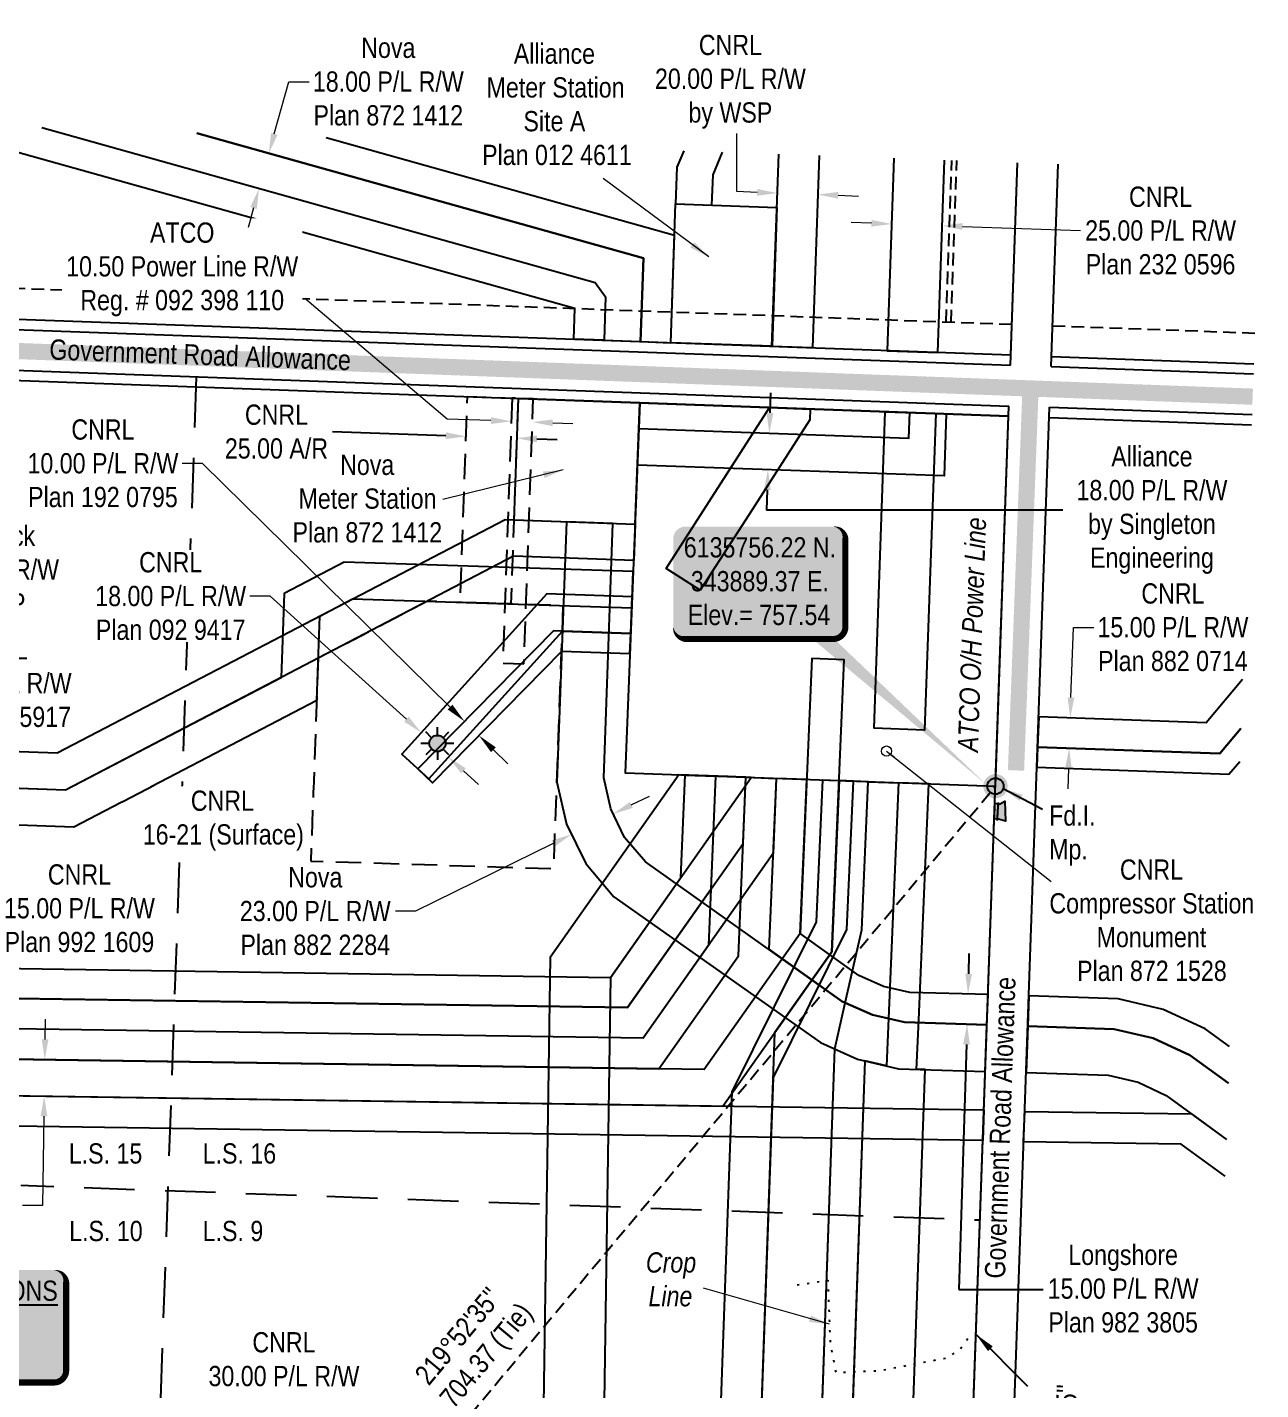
# Model space of a CAD drawing. Extents: x 342547 to 344521, y 6134286 to 6137059.
# Drawn here: x 343411 to 344020, y 6135458 to 6136131 of the extents above; entities that cross this region are included whole.
import ezdxf
from ezdxf.enums import TextEntityAlignment as Align

# ---------------------------------------------------------------- set-up
doc = ezdxf.new("R2010")
doc.units = 0
doc.header["$LTSCALE"] = 5
doc.header["$PDSIZE"] = 0.5
for name, pattern in [('foc-ACCESSROAD', [3.75, 2.5, -1.25]), ('foc-FLOWLINE', [3.75, 2.5, -1.25]), ('foc-LSD', [8, 5, -3]), ('foc-TIELINE', [1.875, 1.25, -0.625]), ('foc-TOPO', [1, 0.2, -0.8]), ('UG_PIPE', [1.875, 1.25, -0.625])]:
    doc.linetypes.add(name, pattern=pattern)
doc.layers.get('Defpoints').update_dxf_attribs({"color": 9})
for name, color, linetype, lineweight in [('AS-GENERAL', 48, 'Continuous', 18), ('C-RW-T', 13, 'Continuous', 9), ('C-WS-T', 13, 'Continuous', 9), ('F-EZE-T', 190, 'Continuous', 9), ('F-RW-T', 190, 'Continuous', 9), ('F-WS-T', 190, 'Continuous', 9), ('T-TEXT', 48, 'Continuous', 18)]:
    doc.layers.add(name, color=color, linetype=linetype, lineweight=lineweight)
for name, color, linetype in [('AS-PIPE-UG', 44, 'UG_PIPE'), ('AS-POWER', 104, 'foc-POWER'), ('AS-ROADS', 254, 'Continuous'), ('AS-TELEPHONE', 224, 'foc-TEL'), ('C-AR', 13, 'foc-ACCESSROAD'), ('C-RW', 13, 'Continuous'), ('C-WS', 13, 'foc-ACCESSROAD'), ('C-WS-S', 13, 'Continuous'), ('CG-NOTES', 7, 'Continuous'), ('DETAIL-T', 7, 'Continuous'), ('F-EZE', 190, 'foc-FLOWLINE'), ('F-RW', 190, 'Continuous'), ('L-BD', 7, 'Continuous'), ('L-MON', 1, 'Continuous'), ('L-ROAD-T', 7, 'Continuous'), ('L-SEC', 7, 'Continuous'), ('L-SECTION-LSD', 7, 'foc-LSD'), ('L-TIE', 7, 'foc-TIELINE'), ('L-TITLEDB', 4, 'Continuous'), ('T-GENERAL', 48, 'foc-TOPO')]:
    doc.layers.add(name, color=color, linetype=linetype)
doc.styles.add('100L', font='ARIALN.TTF', dxfattribs={"height": 11})
doc.styles.add('175L', font='ARIALN.TTF', dxfattribs={"height": 20})
doc.styles.add('80', font='ARIALN.TTF', dxfattribs={"height": 10})
doc.styles.add('80CG', font='ARIALN.TTF', dxfattribs={"height": 10})
doc.styles.add('80L', font='ARIALN.TTF', dxfattribs={"height": 10})
doc.styles.add('foc-LtypeFont', font='ARIALN.TTF', dxfattribs={"height": 7.35})
doc.linetypes.add('foc-POWER', pattern='A,6,-1,["P",foc-LtypeFont,S=0.2,R=0,X=-0.625,Y=-0.75],-1.24,4', length=12.24)
doc.linetypes.add('foc-TEL', pattern='A,2,-1,["T",foc-LtypeFont,S=0.2,R=0,X=-0.425,Y=-0.75],-1.24,8', length=12.24)
doc.dimstyles.new('Compass 5 000', dxfattribs={"dimscale": 5, "dimtxt": 9, "dimasz": 2, "dimexe": 0.2, "dimexo": 0.0625, "dimgap": 0.5, "dimtad": 0, "dimtih": 1, "dimtoh": 1, "dimzin": 0, "dimdsep": 46, "dimtxsty": '80CG', "dimcen": 0.1, "dimse1": 1, "dimse2": 1, "dimclrd": 256, "dimclrt": 256, "dimaunit": 1, "dimadec": 4, "dimazin": 0, "dimtfac": 0.06, "dimtofl": 0, "dimtmove": 0, "dimatfit": 1, "dimfxl": 0.2, "dimtolj": 1, "dimtzin": 0, "dimlwd": -1, "dimarcsym": 0})

# ---------------------------------------------------------------- blocks, each defined once
blk = doc.blocks.new('*D439')
at = {"layer": 'C-RW-T', "transparency": 16777216}
for p, q in [((343387.54, 6135661.7), (343388.05, 6135695.88)), ((343388.05, 6135695.88), (343398.05, 6135695.88)), ((343387.01, 6135626.7), (343386.86, 6135616.7))]:
    blk.add_line(p, q, dxfattribs=at)
for points in [[(343385.87, 6135661.72), (343389.2, 6135661.67), (343387.39, 6135651.7)], [(343385.35, 6135626.73), (343388.68, 6135626.68), (343387.16, 6135636.7)]]:
    blk.add_solid(points, dxfattribs=at)
at = {"layer": 'Defpoints', "color": 0, "transparency": 16777216}
for p in [(343491.77, 6135650.14), (343387.16, 6135636.7), (343491.55, 6135635.14)]:
    blk.add_point(p, dxfattribs=at)
at = {"layer": 'C-RW-T', "transparency": 16777216, "insert": (343437.13, 6135695.88), "char_height": 10, "attachment_point": 5, "style": '80CG'}
blk.add_mtext('\\A1;CNRL\\P15.00 P/L R/W\\PPlan 992 1609', dxfattribs=at)
blk = doc.blocks.new('*D441')
at = {"layer": 'C-RW-T', "transparency": 16777216}
for p, q in [((343497.8, 6135915.59), (343487.8, 6135915.59)), ((343620.1, 6135795.26), (343497.8, 6135915.59)), ((343641.49, 6135774.22), (343648.62, 6135767.2))]:
    blk.add_line(p, q, dxfattribs=at)
for points in [[(343621.27, 6135796.44), (343618.94, 6135794.07), (343627.23, 6135788.24)], [(343642.66, 6135775.41), (343640.32, 6135773.03), (343634.36, 6135781.23)]]:
    blk.add_solid(points, dxfattribs=at)
at = {"layer": 'Defpoints', "color": 0, "transparency": 16777216}
for p in [(343636.22, 6135797.38), (343627.23, 6135788.24), (343643.35, 6135790.37)]:
    blk.add_point(p, dxfattribs=at)
at = {"layer": 'C-RW-T', "transparency": 16777216, "insert": (343448.72, 6135915.59), "char_height": 10, "attachment_point": 5, "style": '80CG'}
blk.add_mtext('\\A1;CNRL\\P10.00 P/L R/W\\PPlan 192 0795', dxfattribs=at)
blk = doc.blocks.new('*D442')
at = {"layer": 'C-RW-T', "transparency": 16777216}
for p, q in [((343531.26, 6135850.05), (343521.26, 6135850.05)), ((343598.52, 6135789.3), (343531.26, 6135850.05)), ((343626.74, 6135763.81), (343634.16, 6135757.11))]:
    blk.add_line(p, q, dxfattribs=at)
for points in [[(343599.64, 6135790.54), (343597.4, 6135788.07), (343605.94, 6135782.6)], [(343627.86, 6135765.05), (343625.62, 6135762.57), (343619.32, 6135770.51)]]:
    blk.add_solid(points, dxfattribs=at)
at = {"layer": 'Defpoints', "color": 0, "transparency": 16777216}
for p in [(343649.74, 6135831.09), (343663.12, 6135819), (343619.32, 6135770.51)]:
    blk.add_point(p, dxfattribs=at)
at = {"layer": 'C-RW-T', "transparency": 16777216, "insert": (343482.18, 6135850.05), "char_height": 10, "attachment_point": 5, "style": '80CG', "bg_fill": 3, "box_fill_scale": 1.1, "bg_fill_color": 256, "bg_fill_true_color": 13158600, "bg_fill_transparency": 0}
blk.add_mtext('\\A1;CNRL\\P18.00 P/L R/W\\PPlan 092 9417', dxfattribs=at)
blk = doc.blocks.new('*D443')
at = {"layer": 'C-RW-T', "transparency": 16777216}
for p, q in [((343346.18, 6135785.55), (343346.94, 6135807.06)), ((343346.94, 6135807.06), (343356.94, 6135807.06)), ((343344.84, 6135747.35), (343344.49, 6135737.36))]:
    blk.add_line(p, q, dxfattribs=at)
for points in [[(343344.52, 6135785.61), (343347.85, 6135785.5), (343345.83, 6135775.56)], [(343343.17, 6135747.41), (343346.5, 6135747.29), (343345.19, 6135757.35)]]:
    blk.add_solid(points, dxfattribs=at)
at = {"layer": 'Defpoints', "color": 0, "transparency": 16777216}
for p in [(343336.19, 6135775.9), (343345.83, 6135775.56), (343335.55, 6135757.68)]:
    blk.add_point(p, dxfattribs=at)
at = {"layer": 'C-RW-T', "transparency": 16777216, "insert": (343396.03, 6135807.06), "char_height": 10, "attachment_point": 5, "style": '80CG'}
blk.add_mtext('\\A1;CNRL\\P18.00 P/L R/W\\PPlan 092 5917', dxfattribs=at)
blk = doc.blocks.new('*D444')
at = {"layer": 'C-RW-T', "transparency": 16777216}
for p, q in [((343420.15, 6135631.2), (343420.3, 6135641.2)), ((343419.59, 6135593.21), (343418.94, 6135549.18)), ((343418.94, 6135549.18), (343408.94, 6135549.18))]:
    blk.add_line(p, q, dxfattribs=at)
for points in [[(343418.48, 6135631.23), (343421.82, 6135631.18), (343420, 6135621.2)], [(343417.92, 6135593.23), (343421.25, 6135593.19), (343419.74, 6135603.21)]]:
    blk.add_solid(points, dxfattribs=at)
at = {"layer": 'Defpoints', "color": 0, "transparency": 16777216}
for p in [(343420, 6135621.2), (343576.74, 6135618.88), (343576.47, 6135600.89)]:
    blk.add_point(p, dxfattribs=at)
at = {"layer": 'C-RW-T', "transparency": 16777216, "insert": (343369.85, 6135549.18), "char_height": 10, "attachment_point": 5, "style": '80CG', "bg_fill": 3, "box_fill_scale": 1.1, "bg_fill_color": 256, "bg_fill_true_color": 13158600, "bg_fill_transparency": 0}
blk.add_mtext('\\A1;CNRL\\P18.00 P/L R/W\\PPlan 212 0426', dxfattribs=at)
blk = doc.blocks.new('*U434')
h = blk.add_hatch(color=255)
edge = h.paths.add_edge_path()
edge.add_line((-161.5, -28.5), (161.5, -28.5))
edge.add_arc((161.5, -22.5), 6, 270, 360)
edge.add_line((167.5, -22.5), (167.5, 21))
edge.add_arc((161.5, 21), 6, 0, 90)
edge.add_line((161.5, 27), (-161.5, 27))
edge.add_arc((-161.5, 21), 6, 90, 180)
edge.add_line((-167.5, 21), (-167.5, -22.5))
edge.add_arc((-161.5, -22.5), 6, 180, 270)
at = {"color": 1, "flags": 128}
blk.add_lwpolyline([(-161.5, -28.5, 3, 3, 0), (161.5, -28.5, 3, 3, 0.414214), (167.5, -22.5, 3, 3, 0), (167.5, 21, 3, 0, 0.414214), (161.5, 27, 0, 0, 0), (-161.5, 27, 0, 0, 0.414214), (-167.5, 21, 0, 0, 0), (-167.5, -22.5, 0, 3, 0.414214)], format="xyseb", close=True, dxfattribs=at)
for points in [[(-90.63, -13.28, 0, 7.5, 0), (0, 0, 0, 0, 0)], [(86.97, -23.21, 0, 7.5, 0), (0, 0, 0, 0, 0)]]:
    blk.add_lwpolyline(points, format="xyseb", dxfattribs=at)
at = {"color": 1, "style": '80'}
blk.add_attdef('ENTER_TEXT_001', (-26.85, -4.92), '', height=10, dxfattribs=at)
blk = doc.blocks.new('GAS')
h = blk.add_hatch(color=255)
h.dxf.hatch_style = 1
edge = h.paths.add_edge_path()
edge.add_arc((0, 0), 0.9, 0, 360)
for p, q in [((0, 0.81), (0, 1.62)), ((-0.81, 0), (-1.62, 0)), ((-0.57, 0.57), (-1.14, 1.14)), ((0.57, 0.57), (1.14, 1.14)), ((1.62, 0), (0.81, 0)), ((-0.57, -0.57), (-1.14, -1.14)), ((0, -0.81), (0, -1.62)), ((1.14, -1.14), (0.57, -0.57))]:
    blk.add_line(p, q)
blk.add_circle((0, 0), 0.8)
blk = doc.blocks.new('*D447')
at = {"layer": 'C-WS-S', "transparency": 16777216}
for p, q in [((343618.04, 6135929.27), (343562.14, 6135931.24)), ((343663, 6135927.68), (343673, 6135927.33))]:
    blk.add_line(p, q, dxfattribs=at)
for points in [[(343618.09, 6135930.93), (343617.98, 6135927.6), (343628.03, 6135928.92)], [(343663.06, 6135929.35), (343662.94, 6135926.02), (343653.01, 6135928.03)]]:
    blk.add_solid(points, dxfattribs=at)
at = {"layer": 'Defpoints', "color": 0, "transparency": 16777216}
for p in [(343653.01, 6135928.03), (343626.81, 6135894.25), (343651.79, 6135893.36)]:
    blk.add_point(p, dxfattribs=at)
at = {"layer": 'C-WS-S', "transparency": 16777216, "insert": (343534.4, 6135931.24), "char_height": 10, "attachment_point": 5, "style": '80CG'}
blk.add_mtext('\\A1;CNRL\\P25.00 A/R', dxfattribs=at)
blk = doc.blocks.new('*D448')
at = {"layer": 'Defpoints', "color": 0, "transparency": 16777216}
for p in [(343313.3, 6135893.27), (343331.3, 6135892.93), (343312.72, 6135862.42)]:
    blk.add_point(p, dxfattribs=at)
at = {"layer": 'F-RW-T', "transparency": 16777216}
for p, q in [((343302.72, 6135862.61), (343292.73, 6135862.8)), ((343340.71, 6135861.89), (343350.71, 6135861.7))]:
    blk.add_line(p, q, dxfattribs=at)
for points in [[(343302.76, 6135864.28), (343302.69, 6135860.94), (343312.72, 6135862.42)], [(343340.74, 6135863.56), (343340.68, 6135860.23), (343330.72, 6135862.08)]]:
    blk.add_solid(points, dxfattribs=at)
at = {"layer": 'F-RW-T', "transparency": 16777216, "insert": (343389.8, 6135861.7), "char_height": 10, "attachment_point": 5, "style": '80CG'}
blk.add_mtext('\\A1;Tamarack\\P18.00 P/L R/W\\Pby WSP', dxfattribs=at)
blk = doc.blocks.new('*D449')
at = {"layer": 'C-RW-T', "transparency": 16777216}
for p, q in [((343828.14, 6136034.14), (343818.14, 6136034.49)), ((343873.11, 6136032.57), (343931.36, 6136030.53))]:
    blk.add_line(p, q, dxfattribs=at)
for points in [[(343828.2, 6136035.81), (343828.08, 6136032.48), (343838.13, 6136033.79)], [(343873.16, 6136034.24), (343873.05, 6136030.91), (343863.11, 6136032.92)]]:
    blk.add_solid(points, dxfattribs=at)
at = {"layer": 'Defpoints', "color": 0, "transparency": 16777216}
for p in [(343863.11, 6136032.92), (343837.53, 6136016.45), (343862.51, 6136015.57)]:
    blk.add_point(p, dxfattribs=at)
at = {"layer": 'C-RW-T', "transparency": 16777216, "insert": (343970.9, 6136030.53), "char_height": 10, "attachment_point": 5, "style": '80CG'}
blk.add_mtext('\\A1;CNRL\\P25.00 P/L R/W\\PPlan 232 0596', dxfattribs=at)
blk = doc.blocks.new('*D451')
at = {"layer": 'Defpoints', "color": 0, "transparency": 16777216}
for p in [(343530.63, 6136068.67), (343558.45, 6136060.88), (343553.6, 6136043.55)]:
    blk.add_point(p, dxfattribs=at)
at = {"layer": 'F-RW-T', "transparency": 16777216}
for p, q in [((343533.33, 6136078.3), (343540.54, 6136104.06)), ((343540.54, 6136104.06), (343550.54, 6136104.06)), ((343523.08, 6136041.71), (343520.39, 6136032.08))]:
    blk.add_line(p, q, dxfattribs=at)
for points in [[(343531.72, 6136078.75), (343534.93, 6136077.85), (343530.63, 6136068.67)], [(343521.48, 6136042.15), (343524.69, 6136041.26), (343525.78, 6136051.33)]]:
    blk.add_solid(points, dxfattribs=at)
at = {"layer": 'F-RW-T', "transparency": 16777216, "insert": (343589.62, 6136104.06), "char_height": 10, "attachment_point": 5, "style": '80CG'}
blk.add_mtext('\\A1;Nova\\P18.00 P/L R/W\\PPlan 872 1412', dxfattribs=at)
blk = doc.blocks.new('*D452')
at = {"layer": 'C-RW-T', "transparency": 16777216}
for p, q in [((343926.66, 6135799.94), (343927.9, 6135834.64)), ((343927.9, 6135834.64), (343937.9, 6135834.64)), ((343925.41, 6135764.97), (343925.05, 6135754.98))]:
    blk.add_line(p, q, dxfattribs=at)
for points in [[(343924.99, 6135800), (343928.32, 6135799.88), (343926.3, 6135789.95)], [(343923.74, 6135765.03), (343927.07, 6135764.91), (343925.77, 6135774.96)]]:
    blk.add_solid(points, dxfattribs=at)
at = {"layer": 'Defpoints', "color": 0, "transparency": 16777216}
for p in [(343926.3, 6135789.95), (343950.59, 6135789.08), (343950.05, 6135774.1)]:
    blk.add_point(p, dxfattribs=at)
at = {"layer": 'C-RW-T', "transparency": 16777216, "insert": (343976.99, 6135834.64), "char_height": 10, "attachment_point": 5, "style": '80CG'}
blk.add_mtext('\\A1;CNRL\\P15.00 P/L R/W\\PPlan 882 0714', dxfattribs=at)
blk = doc.blocks.new('*D454')
at = {"layer": 'Defpoints', "color": 0, "transparency": 16777216}
for p in [(343701.12, 6135741.5), (343680.02, 6135732.38), (343680.53, 6135731.36)]:
    blk.add_point(p, dxfattribs=at)
at = {"layer": 'F-RW-T', "transparency": 16777216}
for p, q in [((343709.59, 6135746.94), (343718.56, 6135751.36)), ((343671.05, 6135727.96), (343603.1, 6135694.49)), ((343603.1, 6135694.49), (343593.1, 6135694.49))]:
    blk.add_line(p, q, dxfattribs=at)
for points in [[(343708.85, 6135748.43), (343710.32, 6135745.44), (343700.61, 6135742.52)], [(343670.32, 6135729.45), (343671.79, 6135726.46), (343680.02, 6135732.38)]]:
    blk.add_solid(points, dxfattribs=at)
at = {"layer": 'F-RW-T', "transparency": 16777216, "insert": (343553.56, 6135694.49), "char_height": 10, "attachment_point": 5, "style": '80CG'}
blk.add_mtext('\\A1;Nova\\P23.00 P/L R/W\\PPlan 882 2284', dxfattribs=at)
blk = doc.blocks.new('*D456')
at = {"layer": 'C-WS-S', "transparency": 16777216}
for p, q in [((343763.48, 6135440.62), (343589.73, 6135446.78)), ((343813.44, 6135438.85), (343823.44, 6135438.5))]:
    blk.add_line(p, q, dxfattribs=at)
for points in [[(343763.54, 6135442.29), (343763.42, 6135438.96), (343773.47, 6135440.27)], [(343813.5, 6135440.52), (343813.38, 6135437.19), (343803.45, 6135439.21)]]:
    blk.add_solid(points, dxfattribs=at)
at = {"layer": 'Defpoints', "color": 0, "transparency": 16777216}
for p in [(343803.45, 6135439.21), (343771.52, 6135385.07), (343801.49, 6135384.01)]:
    blk.add_point(p, dxfattribs=at)
at = {"layer": 'C-WS-S', "transparency": 16777216, "insert": (343538.1, 6135446.78), "char_height": 10, "attachment_point": 5, "style": '80CG', "bg_fill": 3, "box_fill_scale": 1.1, "bg_fill_color": 256, "bg_fill_true_color": 13158600, "bg_fill_transparency": 0}
blk.add_mtext('\\A1;CNRL\\P30.00 P/L R/W\\Pby Universal \\PGeomatic Solutions\\P(Not Constructed) ', dxfattribs=at)
blk = doc.blocks.new('*U463')
h = blk.add_hatch(color=254)
edge = h.paths.add_edge_path()
edge.add_line((-36.5, -28.5), (36.5, -28.5))
edge.add_arc((36.5, -22.5), 6, 270, 360)
edge.add_line((42.5, -22.5), (42.5, 21))
edge.add_arc((36.5, 21), 6, 0, 90)
edge.add_line((36.5, 27), (-36.5, 27))
edge.add_arc((-36.5, 21), 6, 90, 180)
edge.add_line((-42.5, 21), (-42.5, -22.5))
edge.add_arc((-36.5, -22.5), 6, 180, 270)
at = {"color": 1, "flags": 128}
blk.add_lwpolyline([(-36.5, -28.5, 3, 3, 0), (36.5, -28.5, 3, 3, 0.414214), (42.5, -22.5, 3, 3, 0), (42.5, 21, 3, 0, 0.414214), (36.5, 27, 0, 0, 0), (-36.5, 27, 0, 0, 0.414214), (-42.5, 21, 0, 0, 0), (-42.5, -22.5, 0, 3, 0.414214)], format="xyseb", close=True, dxfattribs=at)
blk.add_lwpolyline([(112.18, -100.48, 0, 10, 0), (0, 0, 5, 5, 0)], format="xyseb", dxfattribs=at)
at = {"color": 1, "style": '80'}
blk.add_attdef('ENTER_TEXT_001', (-35.99, -5), '', height=10, dxfattribs=at)
blk = doc.blocks.new('fdia')
at = {"color": 255, "const_width": 1}
blk.add_lwpolyline([(-0.5, 0, 1), (0.5, 0, 1)], format="xyb", close=True, dxfattribs=at)
blk = doc.blocks.new('Fdiaa')
blk.add_blockref('fdia', (0, 0))
blk = doc.blocks.new('fdib')
at = {"color": 1, "const_width": 1.6}
blk.add_lwpolyline([(-0.4, 0, 1), (0.4, 0, 1)], format="xyb", close=True, dxfattribs=at)
at = {"color": 1}
blk.add_circle((0, 0), 0.8, dxfattribs=at)
blk = doc.blocks.new('Fdibb')
blk.add_blockref('fdib', (0, 0))
blk = doc.blocks.new('fdicc')
for name in ['Fdibb', 'Fdiaa']:
    blk.add_blockref(name, (0, 0))
blk = doc.blocks.new('FDI')
blk.add_blockref('fdicc', (0, 0))

msp = doc.modelspace()

# ---------------------------------------------------------------- hatches: boundary and pattern name
at = {"layer": 'AS-ROADS'}
h = msp.add_hatch(color=256, dxfattribs=at)
h.dxf.hatch_style = 1
h.paths.add_polyline_path([(343889.087, 6135747.804), (343891.425, 6135747.373), (343894.049, 6135748.862), (343894.257, 6135739.019), (343890.942, 6135739.889), (343888.844, 6135740.099)])

# ---------------------------------------------------------------- linework, layer by layer
at = {"layer": 'AS-GENERAL', "const_width": 1, "flags": 128}
msp.add_lwpolyline([(343890.223, 6135739.202), (343890.749, 6135748.292)], dxfattribs=at)
at = {"layer": 'AS-PIPE-UG'}
for p, q in [((343864.974, 6135985.311), (343867.801, 6136065.184)), ((343867.472, 6135985.221), (343870.299, 6136065.096))]:
    msp.add_line(p, q, dxfattribs=at)
at = {"layer": 'AS-PIPE-UG', "flags": 128}
for points in [[(343897.446, 6135984.135), (343093.089, 6136013.281), (343079.181, 6136013.541), (343061.688, 6136013.751), (343031.158, 6136016.068), (343008.388, 6136016.867), (342995.151, 6136017.18)], [(344017.459, 6135979.786), (343917.546, 6135983.406)]]:
    msp.add_lwpolyline(points, dxfattribs=at)
at = {"layer": 'AS-POWER', "flags": 128}
for points in [[(343094.556, 6135998.044), (343896.916, 6135969.147)], [(343867.582, 6135140.201), (343895.81, 6135938.874)]]:
    msp.add_lwpolyline(points, dxfattribs=at)
at = {"layer": 'AS-ROADS', "const_width": 8, "flags": 128}
for points in [[(344016.353, 6135948.532), (342994.074, 6135986.318)], [(343899.525, 6135763.998), (343906.703, 6135952.585)]]:
    msp.add_lwpolyline(points, dxfattribs=at)
at = {"layer": 'AS-ROADS', "flags": 128}
msp.add_lwpolyline([(343889.087, 6135747.804), (343891.425, 6135747.373), (343894.049, 6135748.862), (343894.257, 6135739.019), (343890.942, 6135739.889), (343888.844, 6135740.099), (343889.087, 6135747.804)], close=True, dxfattribs=at)
at = {"layer": 'AS-TELEPHONE', "flags": 128}
for points in [[(343896.916, 6135969.147), (343900.274, 6136064.035)], [(343732.583, 6135944.872), (343895.81, 6135938.874)], [(343867.582, 6135140.201), (343895.81, 6135938.874)], [(343915.949, 6135938.268), (344015.863, 6135934.67)]]:
    msp.add_lwpolyline(points, dxfattribs=at)
at = {"layer": 'C-AR', "flags": 128}
msp.add_lwpolyline([(343653.703, 6135947.713), (343650.121, 6135846.183), (343625.139, 6135846.973), (343628.724, 6135948.594)], close=True, dxfattribs=at)
at = {"layer": 'C-RW', "flags": 128}
for points in [[(343418.507, 6136081.37), (343691.7, 6136004.871), (343696.848, 6135997.833), (343696.144, 6135976.378), (343714.129, 6135975.73), (343715.556, 6136016.879), (343495.052, 6136078.624)], [(343802.416, 6136067.552), (343798.999, 6135972.674), (343779.016, 6135973.393), (343782.433, 6136068.27)], [(343839.267, 6136066.227), (343835.944, 6135971.217), (343860.923, 6135970.315), (343864.245, 6136065.33)], [(344011.41, 6135808.826), (343993.389, 6135787.55), (343910.72, 6135790.508), (343910.189, 6135775.518), (344000.133, 6135772.309), (344010.553, 6135784.611)], [(344010.553, 6135784.611), (344000.133, 6135772.309), (343910.189, 6135775.518), (343909.836, 6135765.531), (344004.629, 6135762.15), (344009.982, 6135768.472)], [(343715.427, 6135631.828), (343105.231, 6135640.84), (343028.249, 6135641.997), (342982.089, 6135642.686)]]:
    msp.add_lwpolyline(points, dxfattribs=at)
at = {"layer": 'C-RW'}
msp.add_lwpolyline([(343895.81, 6135938.874), (343713.766, 6135945.55), (343706.573, 6135762.747), (343889.369, 6135756.222)], close=True, dxfattribs=at)
at = {"layer": 'C-RW', "flags": 128}
for points in [[(343755.053, 6135870.691), (343743.639, 6135852.941), (343726.821, 6135863.757), (343777.868, 6135943.139), (343797.909, 6135942.414), (343797.715, 6135937.034), (343767.702, 6135890.362)], [(343834.89, 6135941.062), (343859.868, 6135940.16), (343854.405, 6135783.915), (343829.425, 6135784.788)], [(343709.992, 6135849.629), (343667.855, 6135851.111), (343596.256, 6135771.974), (343609.603, 6135759.758), (343675.596, 6135832.818), (343709.285, 6135831.663)], [(343675.284, 6135822.825), (343708.892, 6135821.673), (343709.285, 6135831.663), (343671.238, 6135832.967), (343604.132, 6135764.766), (343611.446, 6135757.944)], [(343815.24, 6135649.293), (343823.367, 6135685.23), (343826.558, 6135758.432), (343841.533, 6135757.907), (343836.545, 6135641.455), (343835.515, 6135618.051), (343824.851, 6135620.572), (343809.17, 6135177.069), (343867.963, 6135150.971), (343867.582, 6135140.201), (343794.029, 6135172.926), (343810.083, 6135626.469)]]:
    msp.add_lwpolyline(points, close=True, dxfattribs=at)
at = {"layer": 'C-RW-T'}
for p, q in [((343771.75, 6136049.42), (343761.758, 6136049.779)), ((343811.715, 6136047.98), (343821.707, 6136047.62))]:
    msp.add_line(p, q, dxfattribs=at)
at = {"layer": 'C-RW-T', "flags": 128}
msp.add_lwpolyline([(343761.758, 6136049.779), (343761.758, 6136078.475)], dxfattribs=at)
at = {"layer": 'C-RW-T'}
for points in [[(343771.81, 6136051.085), (343771.69, 6136047.754), (343781.741, 6136049.06)], [(343811.775, 6136049.645), (343811.655, 6136046.315), (343801.724, 6136048.34)]]:
    msp.add_solid(points, dxfattribs=at)
at = {"layer": 'C-WS-S', "flags": 128}
msp.add_lwpolyline([(343867.582, 6135140.201), (343744.768, 6135194.719), (343759.309, 6135605.227), (343801.001, 6135689.23), (343804.073, 6135759.267), (343819.061, 6135758.732), (343815.844, 6135685.404), (343779.569, 6135612.313), (343764.848, 6135196.744), (343867.963, 6135150.971), (343867.582, 6135140.201)], dxfattribs=at)
msp.add_lwpolyline([(343815.24, 6135649.293), (343823.367, 6135685.23), (343826.558, 6135758.432), (343812.164, 6135758.978), (343808.56, 6135674.399), (343780.351, 6135634.408), (343764.467, 6135185.975), (343867.582, 6135140.201), (343867.963, 6135150.971), (343794.396, 6135183.627), (343810.083, 6135626.469)], close=True, dxfattribs=at)
at = {"layer": 'F-EZE', "flags": 128}
msp.add_lwpolyline([(343650.705, 6135947.819), (343646.088, 6135816.928), (343656.579, 6135816.558), (343661.197, 6135947.449)], close=True, dxfattribs=at)
at = {"layer": 'F-EZE-T'}
for p, q in [((343640.309, 6135936.711), (343618.67, 6135937.475)), ((343670.784, 6135935.636), (343680.776, 6135935.284))]:
    msp.add_line(p, q, dxfattribs=at)
for points in [[(343640.368, 6135938.377), (343640.251, 6135935.046), (343650.301, 6135936.359)], [(343670.843, 6135937.301), (343670.725, 6135933.971), (343660.792, 6135935.989)]]:
    msp.add_solid(points, dxfattribs=at)
at = {"layer": 'F-RW'}
for p, q in [((343778.066, 6135940.517), (343778.417, 6135950.511)), ((343776.735, 6135902.545), (343776.385, 6135892.551)), ((343922.674, 6135892.551), (343776.385, 6135892.551)), ((343876.154, 6135663.536), (343876.469, 6135673.529)), ((343875.056, 6135628.696), (343871.242, 6135507.763)), ((343871.242, 6135507.763), (343912.925, 6135507.763))]:
    msp.add_line(p, q, dxfattribs=at)
at = {"layer": 'F-RW', "flags": 128}
for points in [[(343418.537, 6136081.369), (343691.7, 6136004.871), (343696.848, 6135997.833), (343696.144, 6135976.378), (343681.157, 6135976.918), (343681.656, 6135992.136), (343354.821, 6136083.654)], [(343735.467, 6136069.989), (343732.097, 6136061.935), (343731.442, 6136043.721), (343749.425, 6136043.074), (343749.964, 6136058.01), (343754.685, 6136069.298)], [(343729.116, 6135975.19), (343731.442, 6136043.721), (343781.4, 6136041.923), (343779.077, 6135973.394), (343729.116, 6135975.19)], [(344004.998, 6135627.627), (343992.903, 6135636.448), (343972.189, 6135646.014), (343949.992, 6135651.246), (343905.842, 6135652.675), (343905.311, 6135637.661), (343948.013, 6135636.287), (343967.284, 6135631.71), (343985.277, 6135623.443), (344004.357, 6135609.527)], [(344004.357, 6135609.527), (343985.277, 6135623.443), (343967.284, 6135631.71), (343948.013, 6135636.287), (343905.311, 6135637.661), (343904.503, 6135614.842), (343945.037, 6135613.526), (343959.79, 6135610.033), (343973.578, 6135603.519), (344003.375, 6135581.786)], [(344002.735, 6135563.691), (343981.129, 6135579.449), (343903.293, 6135580.637), (343903.824, 6135595.627), (343986.119, 6135594.372), (344003.375, 6135581.786)]]:
    msp.add_lwpolyline(points, dxfattribs=at)
for points in [[(343653.703, 6135947.713), (343651.586, 6135887.709), (343711.505, 6135885.575), (343713.766, 6135945.55)], [(343713.285, 6135932.782), (343846.665, 6135928.107), (343847.121, 6135940.747), (343865.105, 6135940.099), (343864.003, 6135909.492), (343712.607, 6135914.799)], [(343885.168, 6135638.38), (343844.478, 6135639.663), (343828.597, 6135643.322), (343813.768, 6135649.945), (343716.541, 6135718.875), (343706.283, 6135730.84), (343699.427, 6135744.984), (343695.951, 6135760.353), (343700.524, 6135885.969), (343677.543, 6135886.778), (343672.825, 6135758.242), (343677.533, 6135737.434), (343687.079, 6135718.052), (343700.903, 6135701.637), (343802.998, 6135629.598), (343821.298, 6135621.412), (343841.498, 6135616.636), (343884.302, 6135615.392)], [(343885.742, 6135653.389), (343847.022, 6135654.375), (343834.034, 6135657.37), (343821.87, 6135662.806), (343792.935, 6135683.47), (343796.177, 6135759.549), (343781.185, 6135760.084), (343777.417, 6135675.77), (343813.768, 6135649.945), (343828.597, 6135643.322), (343844.478, 6135639.663), (343885.168, 6135638.38)]]:
    msp.add_lwpolyline(points, close=True, dxfattribs=at)
at = {"layer": 'F-RW'}
for points in [[(343776.401, 6135940.576), (343779.732, 6135940.459), (343777.716, 6135930.524)], [(343775.07, 6135902.603), (343778.401, 6135902.486), (343777.086, 6135912.538)], [(343874.489, 6135663.589), (343877.82, 6135663.484), (343875.839, 6135653.543)], [(343873.39, 6135628.748), (343876.721, 6135628.643), (343875.371, 6135638.689)]]:
    msp.add_solid(points, dxfattribs=at)
at = {"layer": 'L-SEC'}
for p, q in [((343896.738, 6135964.118), (343900.274, 6136064.035)), ((343916.838, 6135963.396), (343920.373, 6136063.312)), ((343094.372, 6135992.953), (343896.738, 6135964.118)), ((343093.644, 6135972.853), (343895.988, 6135943.901)), ((343916.838, 6135963.396), (344016.752, 6135959.805)), ((343867.582, 6135140.201), (343895.988, 6135943.901)), ((343887.682, 6135139.475), (343916.126, 6135943.296)), ((343916.126, 6135943.296), (344016.041, 6135939.705))]:
    msp.add_line(p, q, dxfattribs=at)
at = {"layer": 'L-SECTION-LSD', "flags": 128}
for points in [[(343494.816, 6135958.377), (343466.597, 6135154.694)], [(343079.628, 6135571.02), (343881.785, 6135542.051)]]:
    msp.add_lwpolyline(points, dxfattribs=at)
at = {"layer": 'L-TITLEDB', "flags": 128}
for points in [[(343094.556, 6135998.044), (343896.916, 6135969.147)], [(343093.465, 6135967.89), (343895.81, 6135938.874)], [(343917.016, 6135968.423), (344016.93, 6135964.825)], [(343915.949, 6135938.268), (344015.863, 6135934.67)]]:
    msp.add_lwpolyline(points, dxfattribs=at)
at = {"layer": 'T-GENERAL', "flags": 128}
msp.add_lwpolyline([(343791.489, 6135509.956), (343806.633, 6135512.333), (343807.759, 6135481.054), (343810.555, 6135466.707), (343832.175, 6135467.635), (343865.58, 6135473.987), (343871.639, 6135477.875), (343875.788, 6135483.603), (343876.764, 6135487.274)], dxfattribs=at)

# ---------------------------------------------------------------- block references
at = {"layer": 'C-WS-S', "xscale": 4.998954199999956, "yscale": 4.998954199999956, "zscale": 4.998954199999956}
msp.add_blockref('GAS', (343613.854, 6135777.309), dxfattribs=at)
at = {"layer": 'CG-NOTES'}
ref = msp.add_blockref('*U434', (343263.109, 6135490.263), dxfattribs=dict(at, xscale=0.9997908399999951, yscale=0.9997908399999951, zscale=0.9997908399999951))
ref.add_attrib('ENTER_TEXT_001', '%%UUNACCOUNTED FOR SURFACE IMPACT CONSIDERATIONS', (343099.46, 6135502.098), dxfattribs={"layer": '0', "color": 1, "height": 9.99791, "style": '80'})
ref.add_attrib('ENTER_TEXT_002', 'Reg. # 202 001 562', (343212.659, 6135485.264), dxfattribs={"layer": '0', "color": 1, "height": 9.99791, "style": '80'})
ref.add_attrib('ENTER_TEXT_003', 'Canadian Natural Resources Limited Surface', (343148.174, 6135468.424), dxfattribs={"layer": '0', "color": 1, "height": 9.99791, "style": '80'})
at = {"layer": 'DETAIL-T'}
ref = msp.add_blockref('*U463', (343772.801, 6135857.388), dxfattribs=dict(at, xscale=0.99978011, yscale=0.99978011, zscale=0.99978011))
ref.add_attrib('ENTER_TEXT_001', '6135756.22 N.', (343735.514, 6135869.137), dxfattribs={"layer": '0', "color": 1, "height": 9.9978, "style": '80'})
ref.add_attrib('ENTER_TEXT_002', '343889.37 E.', (343738.988, 6135852.433), dxfattribs={"layer": '0', "color": 1, "height": 9.9978, "style": '80'})
ref.add_attrib('ENTER_TEXT_003', 'Elev.= 757.54', (343737.444, 6135835.77), dxfattribs={"layer": '0', "color": 1, "height": 9.9978, "style": '80'})
at = {"layer": 'L-MON', "xscale": 4.99890055, "yscale": 4.99890055, "zscale": 4.99890055}
msp.add_blockref('FDI', (343889.369, 6135756.222), dxfattribs=at)

# ---------------------------------------------------------------- texts
at = {"layer": 'AS-POWER', "insert": (343870.706, 6135773.343), "char_height": 9.99791, "attachment_point": 1, "rotation": 87.973322, "style": '80L'}
msp.add_mtext_dynamic_manual_height_columns('{\\fArial Narrow|b0|i1|c0|p34;ATCO O/H Power Line}', width=115.67981, gutter_width=50, heights=[0], dxfattribs=at)
at = {"layer": 'C-RW-T', "insert": (343758.518, 6136104.027), "char_height": 9.99791, "attachment_point": 5, "style": '80CG'}
msp.add_mtext('\\A1;CNRL\\P20.00 P/L R/W\\Pby WSP', dxfattribs=at)
at = {"layer": 'C-WS-T', "insert": (343915.666, 6135720.033), "char_height": 9.99574, "attachment_point": 1, "style": '80L'}
msp.add_mtext_dynamic_manual_height_columns('\\pi35.162;CNRL\\P\\pi0.33376;Compressor Station\\P\\pi23.663;Monument \\P\\pi14.022;Plan 872 1528', width=100.509, gutter_width=50, heights=[0], dxfattribs=at)
at = {"layer": 'F-RW', "insert": (343966.631, 6135892.551), "char_height": 10, "attachment_point": 5, "style": '80CG', "bg_fill": 3, "box_fill_scale": 1.1, "bg_fill_color": 256, "bg_fill_true_color": 13158600, "bg_fill_transparency": 0}
msp.add_mtext('\\A1;Alliance\\P18.00 P/L R/W\\Pby Singleton \\PEngineering', dxfattribs=at)
at = {"layer": 'F-RW', "insert": (343952.416, 6135508.07), "char_height": 9.99791, "attachment_point": 5, "style": '80CG'}
msp.add_mtext('\\A1;Longshore\\P15.00 P/L R/W\\PPlan 982 3805', dxfattribs=at)
at = {"layer": 'F-RW-T', "insert": (343473.115, 6135919.891), "char_height": 9.99791, "attachment_point": 1, "style": '175L'}
msp.add_mtext_dynamic_manual_height_columns('\\pi92.72;Nova\\P\\pi72.175;Meter Station\\P\\pi69.212;Plan 872 1412', width=210.81699, gutter_width=100, heights=[0], dxfattribs=at)
at = {"layer": 'F-WS-T', "insert": (343635.434, 6136122.907), "char_height": 9.99791, "attachment_point": 1, "style": '80L'}
msp.add_mtext_dynamic_manual_height_columns('\\pi16.132;Alliance\\P\\pi2.7036;Meter Station\\P\\pi20.902;Site A\\P\\pi0.49739;Plan 012 4611', width=71.87353, gutter_width=50, heights=[0], dxfattribs=at)
at = {"layer": 'L-BD', "style": '80L'}
msp.add_text("2°01'25''", height=9.9978, rotation=87.9751, dxfattribs=at).set_placement((343923.893, 6135438.854), align=Align.MIDDLE)
at = {"layer": 'L-ROAD-T', "style": '80L'}
for rotation, p in [(357.945916, (343496.727, 6135969.25)), (87.973322, (343891.707, 6135587.567))]:
    msp.add_text('Government Road Allowance', height=9.99791, rotation=rotation, dxfattribs=at).set_placement(p, align=Align.MIDDLE_CENTER)
at = {"layer": 'T-TEXT', "insert": (343716.237, 6135526.046), "char_height": 9.99791, "attachment_point": 1, "style": '80L'}
msp.add_mtext_dynamic_manual_height_columns('\\pi0.57088;{\\fArial Narrow|b0|i1|c0|p34;Crop \\P\\pi1.8462;Line}', width=24.67708, gutter_width=50, heights=[0], dxfattribs=at)

# ---------------------------------------------------------------- dimensions: what is measured, and where the dimension line sits
at = {"layer": 'C-RW-T'}
for base, p1, p2, angle, text, picture, middle in [((343863.112, 6136032.921), (343837.526, 6136016.446), (343862.505, 6136015.572), 357.997316, 'CNRL\\P25.00 P/L R/W\\PPlan 232 0596', '*D449', (343970.899, 6136030.535)), ((343627.232, 6135788.243), (343643.346, 6135790.365), (343636.22, 6135797.377), 135.463941, 'CNRL\\P10.00 P/L R/W\\PPlan 192 0795', '*D441', (343448.719, 6135915.591)), ((343345.831, 6135775.56), (343335.551, 6135757.685), (343336.192, 6135775.9), 87.982304, 'CNRL\\P18.00 P/L R/W\\PPlan 092 5917', '*D443', (343396.027, 6135807.061))]:
    dim = msp.add_linear_dim(base=base, p1=p1, p2=p2, angle=angle, text=text, dimstyle='Compass 5 000', dxfattribs=at)
    dim.commit()
    dim.dimension.update_dxf_attribs({"geometry": picture, "text_midpoint": middle, "dimtype": 161})
at = {"layer": 'C-WS-S'}
dim = msp.add_linear_dim(base=(343653.009, 6135928.034), p1=(343626.806, 6135894.246), p2=(343651.786, 6135893.365), angle=357.979466, text='CNRL\\P25.00 A/R', dimstyle='Compass 5 000', dxfattribs=at)
dim.commit()
dim.dimension.update_dxf_attribs({"geometry": '*D447', "text_midpoint": (343534.4, 6135931.24), "dimtype": 161})
at = {"layer": 'F-RW-T'}
dim = msp.add_linear_dim(base=(343312.722, 6135862.421), p1=(343331.298, 6135892.932), p2=(343313.305, 6135893.272), angle=178.917948, text='Tamarack\\P18.00 P/L R/W\\Pby WSP', dimstyle='Compass 5 000', dxfattribs=at)
dim.commit()
dim.dimension.update_dxf_attribs({"geometry": '*D448', "text_midpoint": (343389.797, 6135861.704), "dimtype": 161})

# ---------------------------------------------------------------- leaders
at = {"layer": 'C-WS-T'}
msp.add_leader([(343835.598, 6135773.567), (343916.848, 6135709.152)], dimstyle='Compass 5 000', override={"dimasz": 1, "dimldrblk": 'DotBlank'}, dxfattribs=at)
at = {"layer": 'F-RW-T'}
msp.add_leader([(343675.954, 6135912.345), (343616.569, 6135897.81)], dimstyle='Compass 5 000', dxfattribs=at)
at = {"layer": 'F-WS-T'}
msp.add_leader([(343747.798, 6136017.535), (343695.636, 6136056.343)], dimstyle='Compass 5 000', dxfattribs=at)
at = {"layer": 'L-BD'}
msp.add_leader([(343879.787, 6135485.525), (343905.269, 6135460.04)], dimstyle='Compass 5 000', dxfattribs=at)
at = {"layer": 'T-TEXT'}
msp.add_leader([(343807.418, 6135490.515), (343745.192, 6135508.392)], dimstyle='Compass 5 000', dxfattribs=at)

# ---------------------------------------------------------------- next in the draw order: texts
at = {"layer": 'C-WS-T', "insert": (343460.203, 6135754.055), "char_height": 9.99791, "attachment_point": 1, "style": '80L', "bg_fill": 3, "box_fill_scale": 1.2, "bg_fill_color": 256, "bg_fill_transparency": 0}
msp.add_mtext_dynamic_manual_height_columns('\\pi31.913;CNRL\\P\\pi8.1837;16-21 (Surface)', width=94.01837, gutter_width=50, heights=[0], dxfattribs=at)
at = {"layer": 'F-EZE-T', "insert": (343487.864, 6136011.378), "char_height": 9.99791, "attachment_point": 5, "style": '80CG', "bg_fill": 3, "box_fill_scale": 1.2, "bg_fill_color": 256, "bg_fill_transparency": 0}
msp.add_mtext('\\A1;ATCO\\P10.50 Power Line R/W\\PReg. # 092 398 110', dxfattribs=at)
at = {"layer": 'L-MON', "insert": (343915.879, 6135746.731), "char_height": 10, "attachment_point": 1, "style": '80L', "bg_fill": 3, "box_fill_scale": 1.2, "bg_fill_color": 256, "bg_fill_transparency": 0}
msp.add_mtext_dynamic_manual_height_columns('Fd.I. \\PMp.', width=22.04891, gutter_width=50, heights=[0], dxfattribs=at)

# ---------------------------------------------------------------- next in the draw order: dimensions: what is measured, and where the dimension line sits
at = {"layer": 'C-RW-T'}
dim = msp.add_linear_dim(base=(343926.302, 6135789.95), p1=(343950.049, 6135774.096), p2=(343950.585, 6135789.081), angle=87.951034, text='CNRL\\P15.00 P/L R/W\\PPlan 882 0714', dimstyle='Compass 5 000', dxfattribs=at)
dim.commit()
dim.dimension.update_dxf_attribs({"geometry": '*D452', "text_midpoint": (343976.986, 6135834.642), "dimtype": 161})

# ---------------------------------------------------------------- next in the draw order: linework, layer by layer
at = {"layer": 'C-RW', "flags": 128}
for points in [[(343187.906, 6135964.489), (343175.153, 6135606.83), (343754.845, 6135598.248), (343808.56, 6135674.399), (343814.706, 6135818.653), (343798.724, 6135819.334), (343792.935, 6135683.47), (343745.614, 6135616.382), (343193.793, 6135624.552), (343205.89, 6135963.841), (343187.906, 6135964.489)], [(342983.518, 6135683.666), (343029.497, 6135682.981), (343045.665, 6135682.588), (343183.335, 6135781.285), (343426.137, 6135772.731), (343647.353, 6135887.86), (343711.505, 6135885.575), (343710.859, 6135867.591), (343651.463, 6135869.707), (343430.29, 6135754.222), (343188.826, 6135763.033)], [(342965.699, 6135172.788), (343184.985, 6135164.861), (343837.914, 6135141.258), (343854.74, 6135616.251), (343850.474, 6135616.375), (343851.528, 6135640.813), (343856.522, 6135757.395), (343841.533, 6135757.907), (343836.545, 6135641.455), (343835.515, 6135618.051), (343824.851, 6135620.572), (343808.985, 6135172.374), (343794.015, 6135172.858), (343186.069, 6135194.835), (342966.744, 6135202.763)], [(342966.745, 6135202.779), (343692.162, 6135176.592), (343699.41, 6135661.968), (343768.844, 6135760.524), (343757.412, 6135760.932), (343733.055, 6135761.802), (343669.559, 6135671.673), (343662.628, 6135207.621), (342967.79, 6135232.739)], [(342981.566, 6135627.688), (343027.825, 6135627), (343104.997, 6135625.867), (343723.133, 6135616.715), (343762.446, 6135672.45), (343766.192, 6135760.619), (343751.194, 6135761.154), (343747.661, 6135677.511), (343715.427, 6135631.828), (343105.217, 6135640.862), (343028.048, 6135641.995), (342982.089, 6135642.679)], [(342983.134, 6135672.64), (343105.662, 6135670.811), (343699.291, 6135661.798), (343734.068, 6135711.163), (343736.221, 6135761.689), (343751.194, 6135761.154), (343748.842, 6135705.26), (343707.668, 6135646.852), (343182.584, 6135654.631), (343105.438, 6135655.816), (342982.611, 6135657.649)], [(342982.612, 6135657.677), (343028.473, 6135656.992), (343105.456, 6135655.835), (343707.668, 6135646.852), (343764.802, 6135727.901), (343766.192, 6135760.619), (343781.185, 6135760.084), (343779.6, 6135722.96), (343715.427, 6135631.828)]]:
    msp.add_lwpolyline(points, dxfattribs=at)
at = {"layer": 'C-WS', "flags": 128}
msp.add_lwpolyline([(343555.012, 6135819.345), (343551.339, 6135719.268), (343671.255, 6135715.478), (343676.023, 6135845.365), (343608.906, 6135847.486)], close=True, dxfattribs=at)
at = {"layer": 'F-EZE-T', "flags": 128}
msp.add_lwpolyline([(343618.67, 6135937.475), (343548.391, 6135996.99)], dxfattribs=at)
at = {"layer": 'F-RW', "flags": 128}
for points in [[(343495.097, 6136078.623), (343715.557, 6136016.897), (343714.129, 6135975.73), (343729.116, 6135975.19), (343730.954, 6136028.16), (343558.892, 6136076.335)], [(343038.055, 6135969.871), (343053.06, 6135969.335), (343042.273, 6135608.771), (343883.704, 6135596.34), (343883.189, 6135581.222), (343026.828, 6135594.008), (343038.072, 6135969.87)]]:
    msp.add_lwpolyline(points, dxfattribs=at)
msp.add_lwpolyline([(343710.49, 6135862.28), (343567.883, 6135866.788), (343538.178, 6135851.329), (343536.652, 6135809.759), (343430.29, 6135754.222), (343328.748, 6135757.927), (343332.551, 6135959.279), (343314.564, 6135959.927), (343310.421, 6135740.588), (343434.396, 6135736.064), (343554.252, 6135798.647), (343555.778, 6135840.201), (343572.017, 6135848.652), (343709.782, 6135844.297)], close=True, dxfattribs=at)
at = {"layer": 'L-TIE', "flags": 128}
msp.add_lwpolyline([(343437.859, 6135215.746), (343889.369, 6135756.222)], dxfattribs=at)

# ---------------------------------------------------------------- next in the draw order: dimensions: what is measured, and where the dimension line sits
at = {"layer": 'C-RW-T'}
dim = msp.add_linear_dim(base=(343387.162, 6135636.701), p1=(343491.772, 6135650.138), p2=(343491.548, 6135635.143), angle=269.144881, text='CNRL\\P15.00 P/L R/W\\PPlan 992 1609', dimstyle='Compass 5 000', dxfattribs=at)
dim.commit()
dim.dimension.update_dxf_attribs({"geometry": '*D439', "text_midpoint": (343437.131, 6135695.875), "dimtype": 161})
at = {"layer": 'F-RW-T'}
for base, p1, p2, angle, text, picture, middle in [((343530.632, 6136068.673), (343553.596, 6136043.546), (343558.45, 6136060.885), 74.358458, 'Nova\\P18.00 P/L R/W\\PPlan 872 1412', '*D451', (343589.625, 6136104.056)), ((343680.024, 6135732.377), (343701.117, 6135741.498), (343680.526, 6135731.357), 206.221115, 'Nova\\P23.00 P/L R/W\\PPlan 882 2284', '*D454', (343553.559, 6135694.49))]:
    dim = msp.add_linear_dim(base=base, p1=p1, p2=p2, angle=angle, text=text, dimstyle='Compass 5 000', dxfattribs=at)
    dim.commit()
    dim.dimension.update_dxf_attribs({"geometry": picture, "text_midpoint": middle, "dimtype": 161})

# ---------------------------------------------------------------- next in the draw order: leaders
at = {"layer": 'L-MON'}
msp.add_leader([(343893.13, 6135755.134), (343912.536, 6135744.866)], dimstyle='Compass 5 000', dxfattribs=at)

# ---------------------------------------------------------------- next in the draw order: texts
at = {"layer": 'L-SECTION-LSD', "char_height": 9.9978, "attachment_point": 1, "style": '100L', "bg_fill": 3, "box_fill_scale": 1.5, "bg_fill_color": 256, "bg_fill_transparency": 0}
for s, width, insert in [('\\pi1.8535;L.S. 15', 36.85945, (343430.01, 6135579.862)), ('L.S. 16', 36.94144, (343497.954, 6135579.862)), ('\\pi2.0368;L.S. 10', 36.95405, (343430.01, 6135541.586))]:
    msp.add_mtext_dynamic_manual_height_columns(s, width=width, gutter_width=55, heights=[0], dxfattribs=dict(at, insert=insert))

# ---------------------------------------------------------------- next in the draw order: dimensions: what is measured, and where the dimension line sits
at = {"layer": 'C-RW-T'}
dim = msp.add_linear_dim(base=(343619.319, 6135770.515), p1=(343649.737, 6135831.086), p2=(343663.116, 6135819.001), angle=317.909403, text='CNRL\\P18.00 P/L R/W\\PPlan 092 9417', dimstyle='Compass 5 000', override={"dimtfill": 1}, dxfattribs=at)
dim.commit()
dim.dimension.update_dxf_attribs({"geometry": '*D442', "text_midpoint": (343482.176, 6135850.055), "dimtype": 161})
at = {"layer": 'C-WS-S'}
dim = msp.add_linear_dim(base=(343803.449, 6135439.207), p1=(343771.519, 6135385.069), p2=(343801.494, 6135384.007), angle=357.971291, text='CNRL\\P30.00 P/L R/W\\Pby Universal \\PGeomatic Solutions\\P(Not Constructed) ', dimstyle='Compass 5 000', override={"dimtfill": 1}, dxfattribs=at)
dim.commit()
dim.dimension.update_dxf_attribs({"geometry": '*D456', "text_midpoint": (343538.1, 6135446.778), "dimtype": 161})

# ---------------------------------------------------------------- next in the draw order: texts
at = {"layer": 'L-BD', "insert": (343620.126, 6135487.971), "char_height": 9.9978, "width": 94.53351, "attachment_point": 2, "rotation": 50.1249, "style": '80L'}
msp.add_mtext("219°52'35''\\P 704.37 (Tie)", dxfattribs=at)
at = {"layer": 'L-SECTION-LSD', "insert": (343497.954, 6135541.586), "char_height": 9.9978, "attachment_point": 1, "style": '100L', "bg_fill": 3, "box_fill_scale": 1.5, "bg_fill_color": 256, "bg_fill_transparency": 0}
msp.add_mtext_dynamic_manual_height_columns('L.S. 9', width=30.52728, gutter_width=55, heights=[0], dxfattribs=at)

# ---------------------------------------------------------------- next in the draw order: dimensions: what is measured, and where the dimension line sits
at = {"layer": 'C-RW-T'}
dim = msp.add_linear_dim(base=(343420.003, 6135621.203), p1=(343576.473, 6135600.888), p2=(343576.74, 6135618.883), angle=89.151775, text='CNRL\\P18.00 P/L R/W\\PPlan 212 0426', dimstyle='Compass 5 000', override={"dimtfill": 1}, dxfattribs=at)
dim.commit()
dim.dimension.update_dxf_attribs({"geometry": '*D444', "text_midpoint": (343369.85, 6135549.177), "dimtype": 161})

doc.saveas('drawing.dxf')
